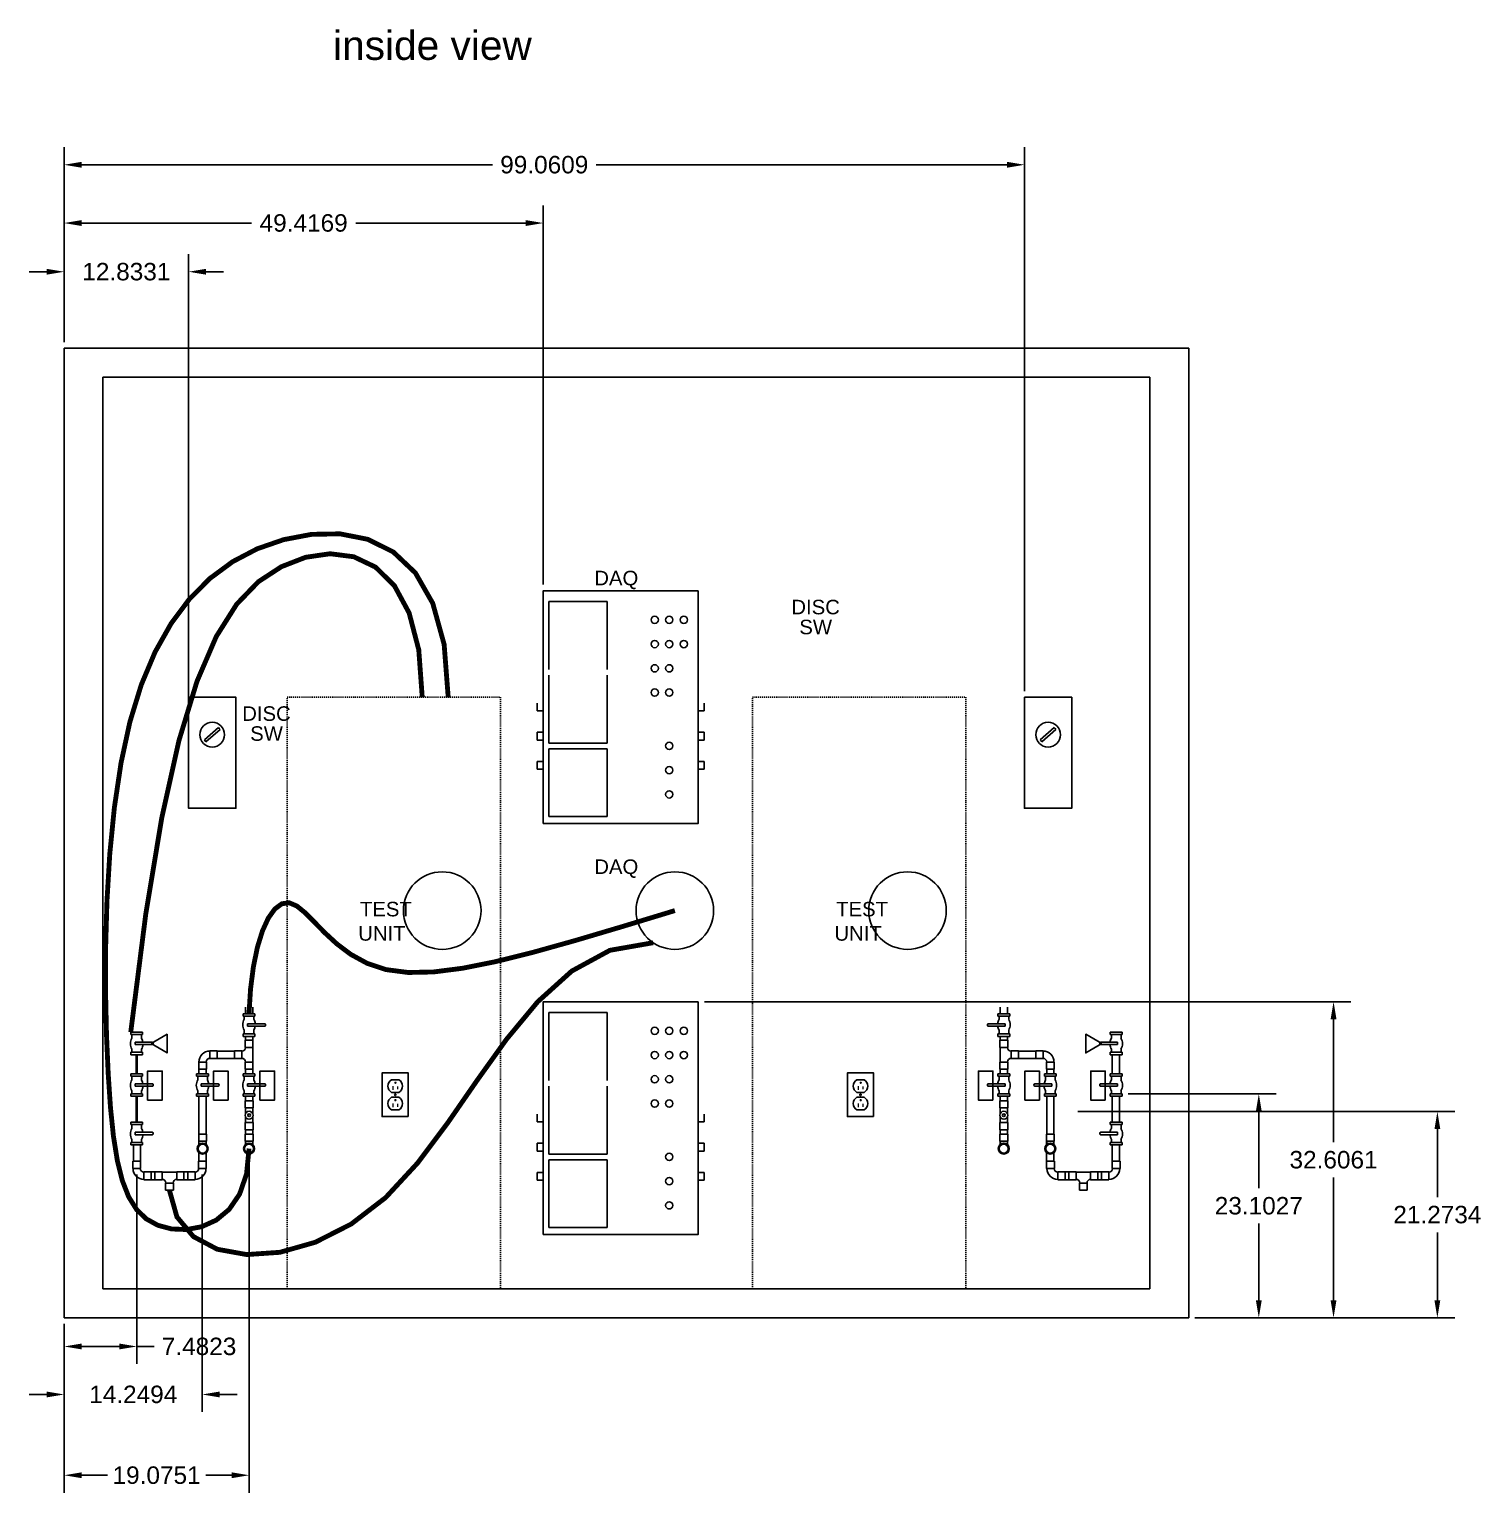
# Model space of a CAD drawing. Header units: inches. Extents: x -1574 to 492, y -294 to 234.
# Drawn here: x 342.3 to 492, y -15.3 to 135.6 of the extents above; entities that cross this region are included whole.
import ezdxf
from ezdxf.enums import TextEntityAlignment as Align

# ---------------------------------------------------------------- set-up
doc = ezdxf.new("R2010")
doc.units = ezdxf.units.IN
doc.header["$MEASUREMENT"] = 0
doc.linetypes.add('HIDDEN', pattern=[0.075, 0.05, -0.025])
doc.linetypes.add('PHANTOM', pattern=[0.5, 0.25, -0.05, 0.05, -0.05, 0.05, -0.05])
for name, color, linetype in [('Chamber', 9, 'Continuous'), ('DIMS', 171, 'Continuous'), ('EXTERIOR PLUMB EQUIP', 250, 'Continuous'), ('HOSE', 94, 'Continuous'), ('INTERIOR DIMS', 7, 'Continuous'), ('INTERIOR ELEC EQUIP', 190, 'Continuous'), ('INTERIOR EQUIP', 3, 'Continuous'), ('INTERIOR PLUMB EQUIP', 250, 'Continuous'), ('Table', 10, 'Continuous')]:
    doc.layers.add(name, color=color, linetype=linetype)
doc.styles.get("Standard").update_dxf_attribs({"font": 'ARIAL.TTF'})
doc.dimstyles.get("Standard").update_dxf_attribs({"dimtxt": 0.18, "dimasz": 0.18, "dimexe": 0.18, "dimexo": 0.0625, "dimgap": 0.09, "dimtad": 0, "dimtih": 1, "dimtoh": 1, "dimdec": 4, "dimzin": 0, "dimdsep": 46, "dimtxsty": 'Standard', "dimcen": 0.09, "dimadec": 0, "dimazin": 0, "dimtfac": 1, "dimtdec": 4, "dimtofl": 0, "dimtmove": 0, "dimatfit": 3, "dimfxl": 0, "dimtolj": 1, "dimtzin": 0, "dimarcsym": 0})

# ---------------------------------------------------------------- blocks, each defined once
blk = doc.blocks.new('rec-elev')
at = {"linetype": 'Continuous'}
for p, q in [((-0.33, 1.58), (0.42, 1.58)), ((-0.33, 0.28), (0.42, 0.28)), ((-0.33, -0.22), (0.42, -0.22)), ((-0.33, -1.52), (0.42, -1.52))]:
    blk.add_line(p, q, dxfattribs=at)
blk.add_lwpolyline([(-1.31, -2.22), (1.39, -2.22), (1.39, 2.28), (-1.31, 2.28)], close=True, dxfattribs=at)
at = {"linetype": 'Continuous', "const_width": 0.12}
for points in [[(-0.22, 0.91), (-0.22, 0.58)], [(0.27, 0.94), (0.27, 0.53)], [(-0.22, -0.89), (-0.22, -1.22)], [(0.27, -0.86), (0.27, -1.27)]]:
    blk.add_lwpolyline(points, dxfattribs=at)
for points in [[(0.02, 1.34, -1), (0.02, 1.22, -1)], [(0.02, -0.46, -1), (0.02, -0.58, -1)]]:
    blk.add_lwpolyline(points, format="xyb", close=True, dxfattribs=at)
at = {"linetype": 'Continuous'}
blk.add_circle((0.04, 0.03), 0.075, dxfattribs=at)
for centre, start, end in [((0.04, 0.93), 120.0178, 239.9822), ((0.04, 0.93), 300.0178, 59.9822), ((0.04, -0.87), 120.0178, 239.9822), ((0.04, -0.87), 300.0178, 59.9822)]:
    blk.add_arc(centre, 0.75, start, end, dxfattribs=at)
blk = doc.blocks.new('DAQ')
for p, q in [((15.42, 22.88), (9.42, 22.88)), ((9.42, 15.88), (9.42, 22.88)), ((15.42, 15.88), (15.42, 22.88)), ((9.42, 8.29), (9.42, 15.29)), ((15.42, 8.29), (15.42, 15.29)), ((-0.61, 12.4), (-0.61, 11.6)), ((16.61, 12.4), (16.61, 11.6)), ((0, 11.6), (-0.61, 11.6)), ((16, 11.6), (16.61, 11.6)), ((0, 9.4), (-0.61, 9.4)), ((-0.61, 9.4), (-0.61, 8.6)), ((16, 9.4), (16.61, 9.4)), ((16.61, 9.4), (16.61, 8.6)), ((0, 8.6), (-0.61, 8.6)), ((15.42, 8.29), (9.42, 8.29)), ((15.42, 7.71), (9.42, 7.71)), ((9.42, 0.71), (9.42, 7.71)), ((15.42, 0.71), (15.42, 7.71)), ((16, 8.6), (16.61, 8.6)), ((0, 6.4), (-0.61, 6.4)), ((-0.61, 6.4), (-0.61, 5.6)), ((16, 6.4), (16.61, 6.4)), ((16.61, 6.4), (16.61, 5.6)), ((0, 5.6), (-0.61, 5.6)), ((16, 5.6), (16.61, 5.6)), ((15.42, 0.71), (9.42, 0.71))]:
    blk.add_line(p, q)
blk.add_lwpolyline([(0, 24), (16, 24), (16, 0), (0, 0)], close=True)
for centre in [(1.5, 21), (3, 21), (4.5, 21), (1.5, 18.5), (3, 18.5), (4.5, 18.5), (3, 16), (4.5, 16), (3, 13.5), (4.5, 13.5), (3, 8), (3, 5.5), (3, 3)]:
    blk.add_circle(centre, 0.375)
blk = doc.blocks.new('BVALVE')
for p, q in [((0.6, 3.49), (-0.63, 3.49)), ((-0.63, 3.24), (-0.63, 3.49)), ((0.6, 3.24), (-0.63, 3.24)), ((-0.51, 2.93), (-0.51, 3.24)), ((0.49, 2.93), (0.49, 3.24)), ((0.6, 3.24), (0.6, 3.49)), ((-1.63, 2.45), (0.13, 2.45)), ((-1.63, 2.2), (0.13, 2.2)), ((-0.51, 1.41), (-0.51, 1.79)), ((0.13, 2.45), (0.13, 2.2)), ((0.49, 1.41), (0.49, 1.79)), ((-0.63, 1.41), (-0.63, 1.16)), ((0.6, 1.41), (-0.63, 1.41)), ((0.6, 1.16), (-0.63, 1.16)), ((0.6, 1.41), (0.6, 1.16))]:
    blk.add_line(p, q)
for centre, radius, start, end in [((-1.59, 2.33), 0.132, 108.6408, 251.3592), ((0.47, 2.36), 1.13, 149.9029, 175.1864), ((0.47, 2.36), 1.13, 187.8419, 210.0971), ((-0.5, 2.36), 1.13, 329.9029, 30.0971)]:
    blk.add_arc(centre, radius, start, end)
blk = doc.blocks.new('TEE')
at = {"linetype": 'Continuous'}
for p, q in [((-0.27, 0), (-0.27, -0.5)), ((-0.27, 0), (0.27, 0)), ((0.27, 0), (0.27, -0.5)), ((-0.5, -0.73), (-1, -0.73)), ((-1, -0.73), (-1, -1.27)), ((-0.5, -0.73), (-0.5, -1.27)), ((-0.27, -0.5), (0.27, -0.5)), ((0.5, -0.73), (1, -0.73)), ((0.5, -0.73), (0.5, -1.27)), ((1, -0.73), (1, -1.27)), ((-0.5, -1.27), (-1, -1.27)), ((0.5, -1.25), (-0.5, -1.25)), ((0.5, -1.27), (1, -1.27))]:
    blk.add_line(p, q, dxfattribs=at)
for centre, start, end in [((-0.5, -0.5), 270, 0), ((0.5, -0.5), 180, 270)]:
    blk.add_arc(centre, 0.25, start, end, dxfattribs=at)
blk = doc.blocks.new('90ELL')
at = {"linetype": 'Continuous'}
for p, q in [((-0.27, 0), (-0.27, -0.5)), ((-0.27, 0), (0.27, 0)), ((0.27, 0), (0.27, -0.5)), ((-0.27, -0.5), (0.27, -0.5)), ((0.5, -0.73), (1, -0.73)), ((0.5, -0.73), (0.5, -1.27)), ((1, -0.73), (1, -1.27)), ((0.5, -1.27), (1, -1.27))]:
    blk.add_line(p, q, dxfattribs=at)
for radius in [0.75, 0.25]:
    blk.add_arc((0.5, -0.5), radius, 180, 270, dxfattribs=at)
blk = doc.blocks.new('*D111')
at = {"layer": 'Defpoints', "color": 0, "transparency": 16777216}
for p in [(353.34, 18.14), (345.85, 2.73), (353.34, -0.22)]:
    blk.add_point(p, dxfattribs=at)
at = {"layer": 'DIMS', "color": 0, "lineweight": -2, "transparency": 16777216}
for p, q in [((353.34, 17.51), (353.34, -2.02)), ((345.85, 2.1), (345.85, -2.02)), ((347.65, -0.22), (351.54, -0.22)), ((353.34, -0.22), (355.14, -0.22))]:
    blk.add_line(p, q, dxfattribs=at)
at = {"layer": 'DIMS', "color": 0, "transparency": 16777216}
for points in [[(347.65, 0.08), (347.65, -0.52), (345.85, -0.22)], [(351.54, 0.08), (351.54, -0.52), (353.34, -0.22)]]:
    blk.add_solid(points, dxfattribs=at)
at = {"layer": 'DIMS', "color": 0, "transparency": 16777216, "insert": (359.77, -0.22), "char_height": 1.8, "attachment_point": 5}
blk.add_mtext('\\A1;7.4823', dxfattribs=at)
blk = doc.blocks.new('*D112')
at = {"layer": 'Defpoints', "color": 0, "transparency": 16777216}
for p in [(360.1, 18.14), (345.85, 2.73), (360.1, -5.17)]:
    blk.add_point(p, dxfattribs=at)
at = {"layer": 'DIMS', "color": 0, "lineweight": -2, "transparency": 16777216}
for p, q in [((360.1, 17.51), (360.1, -6.97)), ((345.85, 2.1), (345.85, -6.97)), ((344.05, -5.17), (342.25, -5.17)), ((361.9, -5.17), (363.7, -5.17))]:
    blk.add_line(p, q, dxfattribs=at)
at = {"layer": 'DIMS', "color": 0, "transparency": 16777216}
for points in [[(344.05, -4.87), (344.05, -5.47), (345.85, -5.17)], [(361.9, -4.87), (361.9, -5.47), (360.1, -5.17)]]:
    blk.add_solid(points, dxfattribs=at)
at = {"layer": 'DIMS', "color": 0, "transparency": 16777216, "insert": (352.98, -5.17), "char_height": 1.8, "attachment_point": 5}
blk.add_mtext('\\A1;14.2494', dxfattribs=at)
blk = doc.blocks.new('*D113')
at = {"layer": 'Defpoints', "color": 0, "transparency": 16777216}
for p in [(364.93, 20.19), (345.85, 2.73), (364.93, -13.5)]:
    blk.add_point(p, dxfattribs=at)
at = {"layer": 'DIMS', "color": 0, "lineweight": -2, "transparency": 16777216}
for p, q in [((364.93, 19.56), (364.93, -15.3)), ((345.85, 2.1), (345.85, -15.3)), ((347.65, -13.5), (350.31, -13.5)), ((363.13, -13.5), (360.47, -13.5))]:
    blk.add_line(p, q, dxfattribs=at)
at = {"layer": 'DIMS', "color": 0, "transparency": 16777216}
for points in [[(347.65, -13.2), (347.65, -13.8), (345.85, -13.5)], [(363.13, -13.2), (363.13, -13.8), (364.93, -13.5)]]:
    blk.add_solid(points, dxfattribs=at)
at = {"layer": 'DIMS', "color": 0, "transparency": 16777216, "insert": (355.39, -13.5), "char_height": 1.8, "attachment_point": 5}
blk.add_mtext('\\A1;19.0751', dxfattribs=at)
blk = doc.blocks.new('*D114')
at = {"layer": 'Defpoints', "color": 0}
for p in [(345.85, 110.61), (345.85, 102.73), (358.69, 55.29)]:
    blk.add_point(p, dxfattribs=at)
at = {"layer": 'DIMS', "color": 0, "lineweight": -2}
for p, q in [((345.85, 103.35), (345.85, 112.41)), ((358.69, 55.91), (358.69, 112.41)), ((344.05, 110.61), (342.25, 110.61)), ((360.49, 110.61), (362.29, 110.61))]:
    blk.add_line(p, q, dxfattribs=at)
at = {"layer": 'DIMS', "color": 0}
for points in [[(344.05, 110.91), (344.05, 110.31), (345.85, 110.61)], [(360.49, 110.91), (360.49, 110.31), (358.69, 110.61)]]:
    blk.add_solid(points, dxfattribs=at)
at = {"layer": 'DIMS', "color": 0, "insert": (352.27, 110.61), "char_height": 1.8, "attachment_point": 5}
blk.add_mtext('\\A1;12.8331', dxfattribs=at)
blk = doc.blocks.new('*D115')
at = {"layer": 'Defpoints', "color": 0, "transparency": 16777216}
for p in [(345.85, 115.63), (345.85, 102.73), (395.27, 77.71)]:
    blk.add_point(p, dxfattribs=at)
at = {"layer": 'DIMS', "color": 0, "lineweight": -2, "transparency": 16777216}
for p, q in [((345.85, 103.35), (345.85, 117.43)), ((395.27, 78.34), (395.27, 117.43)), ((347.65, 115.63), (365.19, 115.63)), ((393.47, 115.63), (375.94, 115.63))]:
    blk.add_line(p, q, dxfattribs=at)
at = {"layer": 'DIMS', "color": 0, "transparency": 16777216}
for points in [[(347.65, 115.93), (347.65, 115.33), (345.85, 115.63)], [(393.47, 115.93), (393.47, 115.33), (395.27, 115.63)]]:
    blk.add_solid(points, dxfattribs=at)
at = {"layer": 'DIMS', "color": 0, "transparency": 16777216, "insert": (370.56, 115.63), "char_height": 1.8, "attachment_point": 5}
blk.add_mtext('\\A1;49.4169', dxfattribs=at)
blk = doc.blocks.new('*D116')
at = {"layer": 'Defpoints', "color": 0}
for p in [(345.85, 121.64), (345.85, 102.73), (444.92, 66.73)]:
    blk.add_point(p, dxfattribs=at)
at = {"layer": 'DIMS', "color": 0, "lineweight": -2}
for p, q in [((345.85, 103.35), (345.85, 123.44)), ((444.92, 67.35), (444.92, 123.44)), ((347.65, 121.64), (390.05, 121.64)), ((443.12, 121.64), (400.72, 121.64))]:
    blk.add_line(p, q, dxfattribs=at)
at = {"layer": 'DIMS', "color": 0}
for points in [[(347.65, 121.94), (347.65, 121.34), (345.85, 121.64)], [(443.12, 121.94), (443.12, 121.34), (444.92, 121.64)]]:
    blk.add_solid(points, dxfattribs=at)
at = {"layer": 'DIMS', "color": 0, "insert": (395.38, 121.64), "char_height": 1.8, "attachment_point": 5}
blk.add_mtext('\\A1;99.0609', dxfattribs=at)
blk = doc.blocks.new('*D117')
at = {"layer": 'Defpoints', "color": 0, "transparency": 16777216}
for p in [(455, 25.83), (469.09, 25.83), (461.85, 2.73)]:
    blk.add_point(p, dxfattribs=at)
at = {"layer": 'DIMS', "color": 0, "lineweight": -2, "transparency": 16777216}
for p, q in [((455.62, 25.83), (470.89, 25.83)), ((469.09, 24.03), (469.09, 16.1)), ((469.09, 4.53), (469.09, 12.46)), ((462.48, 2.73), (470.89, 2.73))]:
    blk.add_line(p, q, dxfattribs=at)
at = {"layer": 'DIMS', "color": 0, "transparency": 16777216}
for points in [[(468.79, 24.03), (469.39, 24.03), (469.09, 25.83)], [(468.79, 4.53), (469.39, 4.53), (469.09, 2.73)]]:
    blk.add_solid(points, dxfattribs=at)
at = {"layer": 'DIMS', "color": 0, "transparency": 16777216, "insert": (469.09, 14.28), "char_height": 1.8, "attachment_point": 5}
blk.add_mtext('\\A1;23.1027', dxfattribs=at)
blk = doc.blocks.new('*D118')
at = {"layer": 'Defpoints', "color": 0, "transparency": 16777216}
for p in [(411.27, 35.33), (476.8, 35.33), (461.85, 2.73)]:
    blk.add_point(p, dxfattribs=at)
at = {"layer": 'DIMS', "color": 0, "lineweight": -2, "transparency": 16777216}
for p, q in [((411.9, 35.33), (478.6, 35.33)), ((476.8, 33.53), (476.8, 20.85)), ((476.8, 4.53), (476.8, 17.21)), ((462.48, 2.73), (478.6, 2.73))]:
    blk.add_line(p, q, dxfattribs=at)
at = {"layer": 'DIMS', "color": 0, "transparency": 16777216}
for points in [[(476.5, 33.53), (477.1, 33.53), (476.8, 35.33)], [(476.5, 4.53), (477.1, 4.53), (476.8, 2.73)]]:
    blk.add_solid(points, dxfattribs=at)
at = {"layer": 'DIMS', "color": 0, "transparency": 16777216, "insert": (476.8, 19.03), "char_height": 1.8, "attachment_point": 5}
blk.add_mtext('\\A1;32.6061', dxfattribs=at)
blk = doc.blocks.new('*D119')
at = {"layer": 'Defpoints', "color": 0}
for p in [(449.8, 24), (487.51, 24), (461.85, 2.73)]:
    blk.add_point(p, dxfattribs=at)
at = {"layer": 'DIMS', "color": 0, "lineweight": -2}
for p, q in [((450.42, 24), (489.31, 24)), ((487.51, 22.2), (487.51, 15.18)), ((487.51, 4.53), (487.51, 11.55)), ((462.48, 2.73), (489.31, 2.73))]:
    blk.add_line(p, q, dxfattribs=at)
at = {"layer": 'DIMS', "color": 0}
for points in [[(487.21, 22.2), (487.81, 22.2), (487.51, 24)], [(487.21, 4.53), (487.81, 4.53), (487.51, 2.73)]]:
    blk.add_solid(points, dxfattribs=at)
at = {"layer": 'DIMS', "color": 0, "insert": (487.51, 13.37), "char_height": 1.8, "attachment_point": 5}
blk.add_mtext('\\A1;21.2734', dxfattribs=at)

msp = doc.modelspace()

# ---------------------------------------------------------------- linework, layer by layer
at = {"layer": 'Chamber'}
for p, q in [((345.85439, 102.72858), (345.85439, 2.72858)), ((461.85439, 102.72858), (345.85439, 102.72858)), ((461.85439, 102.72858), (461.85439, 2.72858)), ((349.85439, 99.72858), (349.85439, 5.72858)), ((457.85439, 99.72858), (349.85439, 99.72858)), ((457.85439, 99.72858), (457.85439, 5.72858)), ((457.85439, 5.72858), (349.85439, 5.72858)), ((461.85439, 2.72858), (345.85439, 2.72858))]:
    msp.add_line(p, q, dxfattribs=at)
for centre in [(384.85439, 44.72858), (408.85439, 44.72858), (432.85439, 44.72858)]:
    msp.add_circle(centre, 4, dxfattribs=at)
at = {"layer": 'HOSE', "const_width": 0.5}
for points in [[(364.92947, 20.18653), (364.66883, 17.56624), (363.95189, 15.4885), (362.87611, 13.91508), (361.53894, 12.80774), (360.03786, 12.12825), (358.47031, 11.83839), (356.93377, 11.8999), (355.52569, 12.27457), (354.32363, 12.93579), (353.32563, 13.90346), (352.50981, 15.20911), (351.8543, 16.88426), (351.33723, 18.96045), (350.93673, 21.4692), (350.63094, 24.44204), (350.39797, 27.91051), (350.22398, 31.88054), (350.12718, 36.25582), (350.13382, 40.91442), (350.27012, 45.73445), (350.56232, 50.59397), (351.03666, 55.3711), (351.71936, 59.94391), (352.63667, 64.1905), (353.80881, 68.01081), (355.23203, 71.39224), (356.89655, 74.34404), (358.79261, 76.87547), (360.91044, 78.99577), (363.24027, 80.71421), (365.77235, 82.04002), (368.49689, 82.98247), (371.38347, 83.52912), (374.31904, 83.5808), (377.16986, 83.01666), (379.80222, 81.71583), (382.08239, 79.55747), (383.87664, 76.42071), (385.05125, 72.1847), (385.47251, 66.72858)], [(408.85439, 44.72858), (403.43788, 43.08342), (398.57417, 41.6418), (394.22882, 40.42826), (390.36739, 39.46735), (386.95544, 38.78362), (383.95854, 38.4016), (381.34224, 38.34585), (379.07212, 38.6409), (377.11342, 39.28975), (375.4301, 40.20909), (373.98579, 41.29406), (372.74415, 42.43982), (371.66882, 43.5415), (370.72344, 44.49424), (369.87165, 45.19319), (369.07709, 45.53349), (368.31222, 45.4324), (367.58467, 44.89566), (366.91089, 43.95114), (366.30732, 42.62671), (365.79042, 40.95022), (365.37663, 38.94954), (365.0824, 36.65254), (364.92416, 34.08708)], [(356.71417, 15.88639), (357.48523, 13.1443), (359.18985, 11.1087), (361.64936, 9.8046), (364.68507, 9.25701), (368.11831, 9.49094), (371.77039, 10.5314), (375.46263, 12.4034), (379.01636, 15.13196), (382.30288, 18.6847), (385.39345, 22.79971), (388.40933, 27.15767), (391.47175, 31.43929), (394.70197, 35.32526), (398.22125, 38.49629), (402.15082, 40.63306), (406.61193, 41.41627)]]:
    msp.add_lwpolyline(points, dxfattribs=at)
at = {"layer": 'HOSE', "const_width": 0.5, "flags": 128}
msp.add_lwpolyline([(352.7235, 32.19824), (354.27796, 44.40212), (355.93134, 54.33291), (357.68962, 62.24079), (359.55882, 68.37592), (361.54491, 72.98848), (363.65392, 76.32863), (365.89182, 78.64653), (368.26463, 80.19237), (370.75874, 81.1615), (373.28221, 81.53011), (375.72348, 81.2196), (377.97102, 80.15134), (379.91328, 78.24672), (381.43871, 75.42713), (382.43577, 71.61395), (382.79291, 66.72858)], dxfattribs=at)
at = {"layer": 'INTERIOR ELEC EQUIP'}
for p, q in [((361.76423, 63.60793), (360.318, 62.32724)), ((361.9321, 63.41986), (360.48439, 62.13786)), ((447.99207, 63.60793), (446.54584, 62.32724)), ((448.15993, 63.41986), (446.71222, 62.13786))]:
    msp.add_line(p, q, dxfattribs=at)
for points in [[(358.68747, 66.72858), (363.56747, 66.72858), (363.56747, 55.28858), (358.68747, 55.28858)], [(444.9153, 66.72858), (449.7953, 66.72858), (449.7953, 55.28858), (444.9153, 55.28858)]]:
    msp.add_lwpolyline(points, close=True, dxfattribs=at)
for centre in [(361.1272, 62.87038), (447.35503, 62.87038)]:
    msp.add_circle(centre, 1.27457, dxfattribs=at)
for centre, start, end in [((361.1272, 62.87038), 34.3200754, 49.1823207), ((447.35503, 62.87038), 34.3200754, 49.1823207), ((361.1272, 62.87038), 213.8700073, 228.7322526), ((447.35503, 62.87038), 213.8700073, 228.7322526)]:
    msp.add_arc(centre, 0.97457, start, end, dxfattribs=at)
at = {"layer": 'INTERIOR EQUIP', "linetype": 'PHANTOM', "ltscale": 0.25}
for points in [[(390.85439, 5.72858), (368.85439, 5.72858), (368.85439, 66.72858), (390.85439, 66.72858)], [(438.85439, 5.72858), (416.85439, 5.72858), (416.85439, 66.72858), (438.85439, 66.72858)]]:
    msp.add_lwpolyline(points, close=True, dxfattribs=at)
at = {"layer": 'INTERIOR PLUMB EQUIP'}
for p, q in [((364.55265, 34.75494), (364.55265, 34.08708)), ((365.30265, 34.75494), (365.30265, 34.08708)), ((442.41609, 34.75494), (442.41609, 34.08708)), ((443.16609, 34.75494), (443.16609, 34.08708)), ((364.55265, 31.75958), (364.55265, 31.36573)), ((365.30265, 31.75958), (365.30265, 31.36573)), ((442.41609, 31.75958), (442.41609, 31.36573)), ((443.16609, 31.75958), (443.16609, 31.36573)), ((363.42917, 30.23789), (361.63727, 30.23789)), ((444.28957, 30.23789), (446.08147, 30.23789)), ((363.42917, 29.48789), (361.63727, 29.48789)), ((444.28957, 29.48789), (446.08147, 29.48789)), ((453.96574, 27.90878), (453.96574, 29.87074)), ((454.71574, 27.90878), (454.71574, 29.87074)), ((359.76015, 28.36513), (359.76015, 27.90878)), ((360.51015, 28.36513), (360.51015, 27.90878)), ((364.55265, 28.36513), (364.55265, 27.90878)), ((365.30265, 28.36513), (365.30265, 27.90878)), ((442.41609, 28.36513), (442.41609, 27.90878)), ((443.16609, 28.36513), (443.16609, 27.90878)), ((447.20859, 28.36513), (447.20859, 27.90878)), ((447.95859, 28.36513), (447.95859, 27.90878)), ((359.76015, 21.68683), (359.76015, 25.58128)), ((360.51015, 21.68683), (360.51015, 25.58128)), ((364.52313, 24.37478), (364.52313, 25.12493)), ((364.52313, 25.12493), (365.3358, 25.12493)), ((364.52313, 24.37478), (365.3358, 24.37478)), ((364.55265, 25.12493), (364.55265, 25.58128)), ((364.55439, 23.7807), (364.55439, 24.37478)), ((365.30265, 25.12493), (365.30265, 25.58128)), ((365.30454, 23.7807), (365.30454, 24.37478)), ((365.3358, 24.37478), (365.3358, 25.12493)), ((442.38294, 24.37478), (442.38294, 25.12493)), ((443.1956, 25.12493), (442.38294, 25.12493)), ((443.1956, 24.37478), (442.38294, 24.37478)), ((442.4142, 23.7807), (442.4142, 24.37478)), ((442.41609, 25.12493), (442.41609, 25.58128)), ((443.16435, 23.7807), (443.16435, 24.37478)), ((443.16609, 25.12493), (443.16609, 25.58128)), ((443.1956, 24.37478), (443.1956, 25.12493)), ((447.20859, 21.68683), (447.20859, 25.58128)), ((447.95859, 21.68683), (447.95859, 25.58128)), ((453.96574, 22.90089), (453.96574, 25.58367)), ((454.71574, 22.90089), (454.71574, 25.58367)), ((364.52313, 22.87448), (364.52313, 22.12433)), ((364.52313, 22.87448), (365.3358, 22.87448)), ((364.55439, 22.87448), (364.55439, 23.46856)), ((365.30454, 22.87448), (365.30454, 23.46856)), ((365.3358, 22.87448), (365.3358, 22.12433)), ((442.38294, 22.87448), (442.38294, 22.12433)), ((443.1956, 22.87448), (442.38294, 22.87448)), ((442.4142, 22.87448), (442.4142, 23.46856)), ((443.16435, 22.87448), (443.16435, 23.46856)), ((443.1956, 22.87448), (443.1956, 22.12433)), ((359.73064, 20.93668), (359.73064, 21.68683)), ((359.73064, 21.68683), (360.5433, 21.68683)), ((360.5433, 20.93668), (360.5433, 21.68683)), ((364.52313, 22.12433), (365.3358, 22.12433)), ((364.52313, 21.68683), (364.52313, 20.93668)), ((364.52313, 21.68683), (365.3358, 21.68683)), ((364.55265, 22.12433), (364.55265, 21.68683)), ((365.30265, 22.12433), (365.30265, 21.68683)), ((365.3358, 21.68683), (365.3358, 20.93668)), ((443.1956, 22.12433), (442.38294, 22.12433)), ((442.38294, 21.68683), (442.38294, 20.93668)), ((443.1956, 21.68683), (442.38294, 21.68683)), ((442.41609, 22.12433), (442.41609, 21.68683)), ((443.16609, 22.12433), (443.16609, 21.68683)), ((443.1956, 21.68683), (443.1956, 20.93668)), ((447.17544, 20.93668), (447.17544, 21.68683)), ((447.9881, 21.68683), (447.17544, 21.68683)), ((447.9881, 20.93668), (447.9881, 21.68683)), ((352.99304, 18.88546), (352.99304, 20.57339)), ((353.74304, 18.13531), (353.74304, 20.57339)), ((359.73064, 20.93668), (360.5433, 20.93668)), ((359.76015, 18.88546), (359.76015, 19.7688)), ((359.7619, 20.60583), (359.7619, 20.93668)), ((360.51015, 18.13531), (360.51015, 19.7688)), ((360.51205, 20.60583), (360.51205, 20.93668)), ((364.52313, 20.93668), (365.3358, 20.93668)), ((364.55439, 20.93668), (364.55439, 20.60583)), ((365.30454, 20.93668), (365.30454, 20.60583)), ((443.18564, 20.93668), (442.37298, 20.93668)), ((443.1956, 20.93668), (442.38294, 20.93668)), ((442.40424, 20.93668), (442.40424, 20.60583)), ((442.4142, 20.93668), (442.4142, 20.60583)), ((443.15439, 20.93668), (443.15439, 20.60583)), ((443.16435, 20.93668), (443.16435, 20.60583)), ((447.97814, 20.93668), (447.16547, 20.93668)), ((447.9881, 20.93668), (447.17544, 20.93668)), ((447.19673, 20.60583), (447.19673, 20.93668)), ((447.19863, 18.13531), (447.19863, 19.7688)), ((447.20669, 20.60583), (447.20669, 20.93668)), ((447.94688, 20.60583), (447.94688, 20.93668)), ((447.94863, 18.88546), (447.94863, 19.7688)), ((447.95684, 20.60583), (447.95684, 20.93668)), ((453.96574, 18.13531), (453.96574, 20.57339)), ((454.71574, 18.88546), (454.71574, 20.57339)), ((354.83701, 17.79149), (355.21387, 17.79302)), ((354.83701, 16.97883), (355.21387, 16.98036)), ((358.21447, 17.79302), (358.60352, 17.79149)), ((358.21447, 16.98036), (358.60352, 16.97883)), ((449.49431, 17.79302), (449.10526, 17.79149)), ((449.49431, 16.98036), (449.10526, 16.97883)), ((452.87177, 17.79149), (452.49491, 17.79302)), ((452.87177, 16.97883), (452.49491, 16.98036))]:
    msp.add_line(p, q, dxfattribs=at)
for points in [[(354.81807, 31.01775), (356.47953, 31.97699), (356.47953, 30.0585)], [(452.90067, 31.01775), (451.23921, 31.97699), (451.23921, 30.0585)], [(354.46509, 25.18437), (355.96509, 25.18437), (355.96509, 28.18437), (354.46509, 28.18437)], [(361.26004, 25.18437), (362.76004, 25.18437), (362.76004, 28.18437), (361.26004, 28.18437)], [(366.05254, 25.18437), (367.55254, 25.18437), (367.55254, 28.18437), (366.05254, 28.18437)], [(441.6662, 25.18437), (440.1662, 25.18437), (440.1662, 28.18437), (441.6662, 28.18437)], [(446.4587, 25.18437), (444.9587, 25.18437), (444.9587, 28.18437), (446.4587, 28.18437)], [(453.25365, 25.18437), (451.75365, 25.18437), (451.75365, 28.18437), (453.25365, 28.18437)]]:
    msp.add_lwpolyline(points, close=True, dxfattribs=at)
at = {"layer": 'INTERIOR PLUMB EQUIP', "const_width": 0.25}
for points in [[(353.33671, 29.87074), (353.33671, 27.90878)], [(353.33671, 25.58128), (353.33671, 22.90089)]]:
    msp.add_lwpolyline(points, dxfattribs=at)
at = {"layer": 'INTERIOR PLUMB EQUIP'}
for centre, radius in [((364.92947, 23.62463), 0.40625), ((364.92947, 23.62463), 0.14259), ((442.78927, 23.62463), 0.40625), ((442.78927, 23.62463), 0.14259), ((360.13697, 20.18653), 0.56258), ((360.13697, 20.18653), 0.46883), ((364.92947, 20.18653), 0.56258), ((364.92947, 20.18653), 0.46883), ((442.77931, 20.18653), 0.56258), ((442.78927, 20.18653), 0.56258), ((442.77931, 20.18653), 0.46883), ((442.78927, 20.18653), 0.46883), ((447.57181, 20.18653), 0.56258), ((447.58177, 20.18653), 0.56258), ((447.57181, 20.18653), 0.46883), ((447.58177, 20.18653), 0.46883)]:
    msp.add_circle(centre, radius, dxfattribs=at)
at = {"layer": 'Table'}
msp.add_line((438.85439, 5.72858), (368.85439, 5.72858), dxfattribs=at)

# ---------------------------------------------------------------- block references
at = {"layer": 'INTERIOR ELEC EQUIP', "xscale": -1}
for p in [(411.27332, 53.71285), (411.27332, 11.33272)]:
    msp.add_blockref('DAQ', p, dxfattribs=at)
at = {"layer": 'INTERIOR EQUIP', "linetype": 'HIDDEN', "xscale": -1}
for p in [(380.04262, 25.70189), (428.04262, 25.70189)]:
    msp.add_blockref('rec-elev', p, dxfattribs=at)
at = {"layer": 'INTERIOR PLUMB EQUIP', "xscale": -1}
msp.add_blockref('BVALVE', (364.91007, 30.59596), dxfattribs=at)
at = {"layer": 'INTERIOR PLUMB EQUIP'}
msp.add_blockref('BVALVE', (442.80867, 30.59596), dxfattribs=at)
at = {"layer": 'INTERIOR PLUMB EQUIP', "color": 1, "rotation": 180}
msp.add_blockref('BVALVE', (353.32262, 33.36186), dxfattribs=at)
at = {"layer": 'INTERIOR PLUMB EQUIP', "color": 1, "xscale": -1, "rotation": 180}
msp.add_blockref('BVALVE', (454.39612, 33.36186), dxfattribs=at)
at = {"layer": 'INTERIOR PLUMB EQUIP', "yscale": 1.5, "zscale": 1.5}
for name, p, xscale, rotation in [('90ELL', (360.13697, 28.36513), -1.5, 180), ('TEE', (363.42917, 29.86543), 1.5, 90.00000000000001), ('TEE', (444.28957, 29.86543), -1.5, 270), ('90ELL', (447.58177, 28.36513), 1.5, 180), ('TEE', (356.71417, 15.88639), 1.5, 180), ('TEE', (450.99461, 15.88639), -1.5, 180)]:
    msp.add_blockref(name, p, dxfattribs=dict(at, xscale=xscale, rotation=rotation))
at = {"layer": 'INTERIOR PLUMB EQUIP', "rotation": 180}
for p in [(353.32262, 29.0724), (360.11757, 29.0724), (364.91007, 29.0724), (353.32262, 24.06451)]:
    msp.add_blockref('BVALVE', p, dxfattribs=at)
at = {"layer": 'INTERIOR PLUMB EQUIP', "xscale": -1, "rotation": 180}
for p in [(442.80867, 29.0724), (447.60116, 29.0724), (454.39612, 29.0724), (454.39612, 24.06451)]:
    msp.add_blockref('BVALVE', p, dxfattribs=at)
at = {"layer": 'INTERIOR PLUMB EQUIP', "yscale": 1.5, "zscale": 1.5}
for p, xscale in [((353.33671, 18.88546), 1.5), ((360.10382, 18.88546), -1.5), ((447.60496, 18.88546), 1.5), ((454.37207, 18.88546), -1.5)]:
    msp.add_blockref('90ELL', p, dxfattribs=dict(at, xscale=xscale))

# ---------------------------------------------------------------- texts
at = {"layer": 'EXTERIOR PLUMB EQUIP'}
msp.add_text('inside view', height=3, dxfattribs=at).set_placement((373.59778, 132.45426))
at = {"layer": 'INTERIOR DIMS'}
for s, p in [('TEST ', (379.33261, 44.13256)), ('TEST ', (428.45341, 44.13256)), ('UNIT', (378.63479, 41.62533)), ('UNIT', (427.7556, 41.62533))]:
    msp.add_text(s, height=1.5, dxfattribs=at).set_placement(p, align=Align.CENTER)
at = {"layer": 'INTERIOR ELEC EQUIP'}
for s, p in [('DAQ', (402.8096, 78.27391)), ('DISC', (423.3704, 75.28183)), ('SW', (423.37858, 73.22487)), ('DISC', (366.72491, 64.29555)), ('SW', (366.7331, 62.2386)), ('DAQ', (402.8096, 48.50604))]:
    msp.add_text(s, height=1.5, dxfattribs=at).set_placement(p, align=Align.CENTER)

# ---------------------------------------------------------------- dimensions: what is measured, and where the dimension line sits
at = {"layer": 'DIMS'}
for base, p1, p2, picture, middle in [((345.85439, 121.64392), (444.9153, 66.72858), (345.85439, 102.72858), '*D116', (395.38485, 121.64392)), ((345.85439, 115.6309), (395.27132, 77.71485), (345.85439, 102.72858), '*D115', (370.56286, 115.6309)), ((345.85439, 110.61252), (358.68747, 55.28858), (345.85439, 102.72858), '*D114', (352.27093, 110.61252)), ((364.92947, -13.50253), (345.85439, 2.72858), (364.92947, 20.18653), '*D113', (355.39193, -13.50253)), ((360.10382, -5.16871), (345.85439, 2.72858), (360.10382, 18.13531), '*D112', (352.9791, -5.16871)), ((353.33671, -0.22315), (345.85439, 2.72858), (353.33671, 18.13531), '*D111', (359.76563, -0.22315))]:
    dim = msp.add_linear_dim(base=base, p1=p1, p2=p2, dimstyle='Standard', override={"dimscale": 10}, dxfattribs=at)
    dim.commit()
    dim.dimension.update_dxf_attribs({"geometry": picture, "text_midpoint": middle})
for base, p2, picture, middle in [((476.79717, 35.33472), (411.27332, 35.33472), '*D118', (476.79717, 19.03165)), ((469.08809, 25.83128), (454.99524, 25.83128), '*D117', (469.08809, 14.27993)), ((487.51298, 24.002), (449.7953, 24.002), '*D119', (487.51298, 13.36529))]:
    dim = msp.add_linear_dim(base=base, p1=(461.85439, 2.72858), p2=p2, angle=90, dimstyle='Standard', override={"dimscale": 10}, dxfattribs=at)
    dim.commit()
    dim.dimension.update_dxf_attribs({"geometry": picture, "text_midpoint": middle})

doc.saveas('drawing.dxf')
